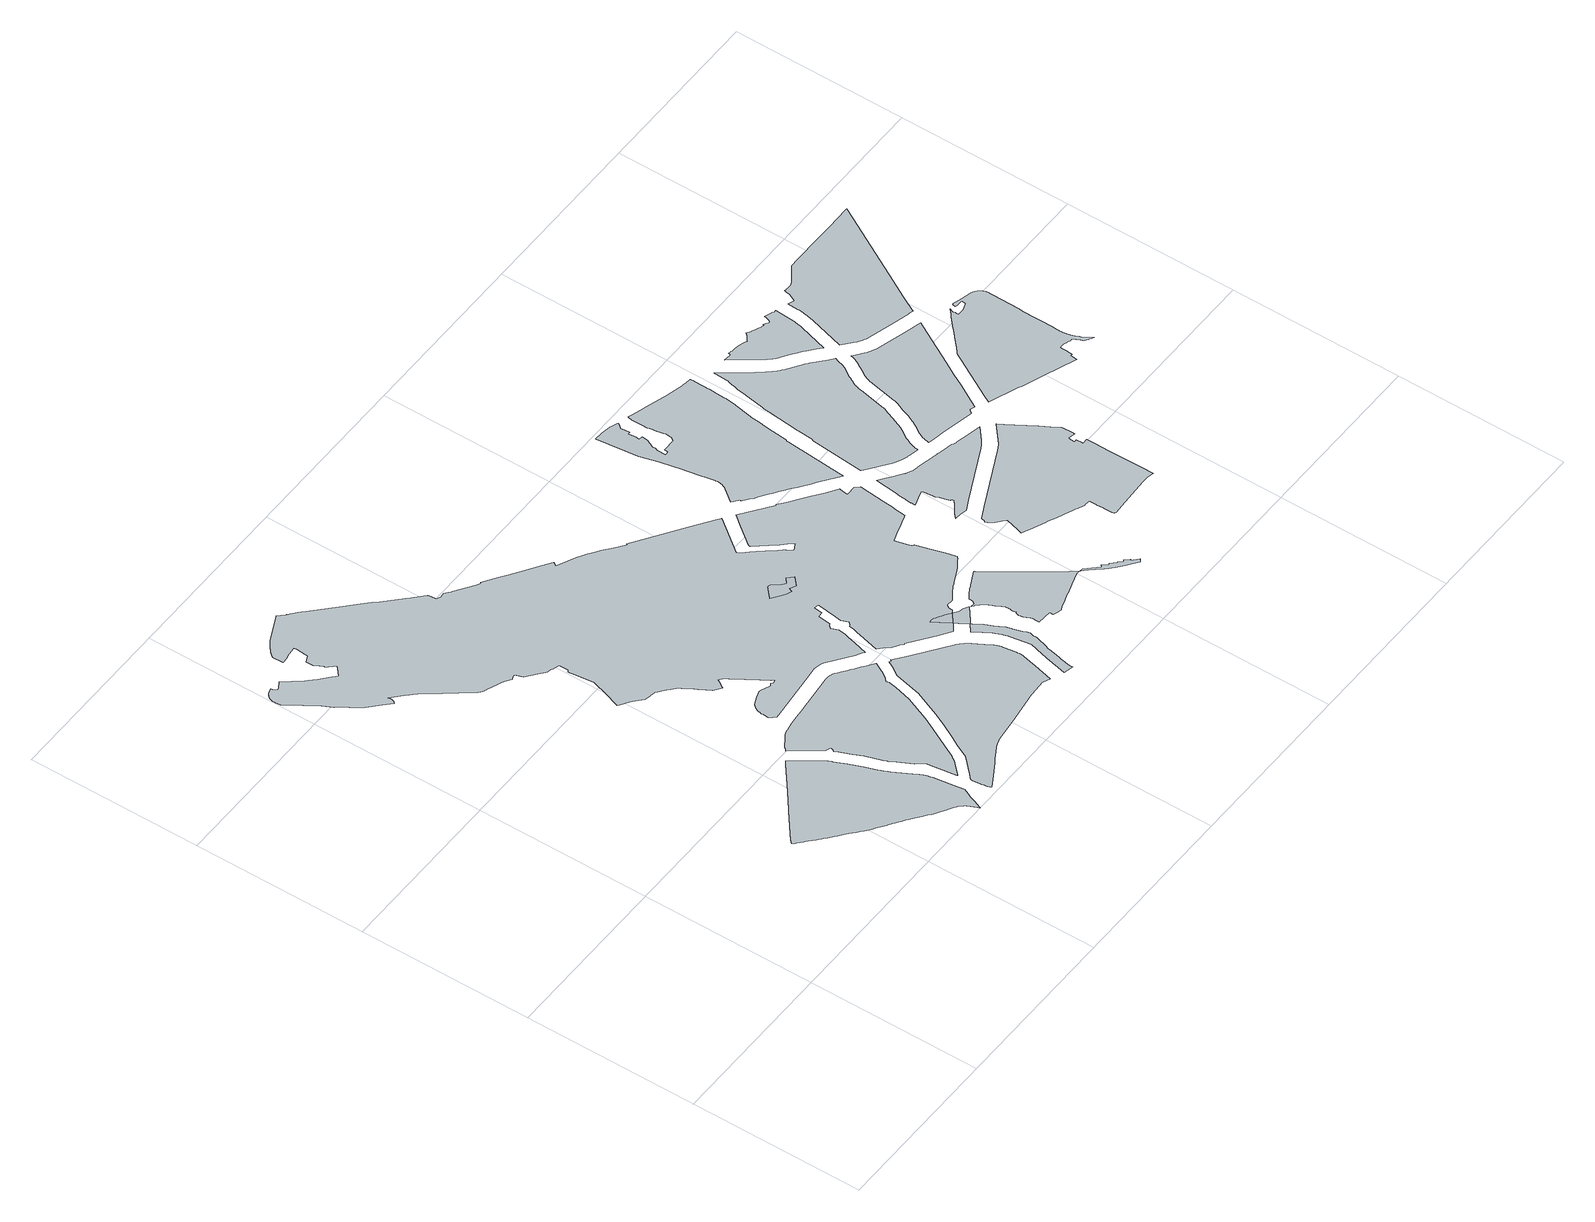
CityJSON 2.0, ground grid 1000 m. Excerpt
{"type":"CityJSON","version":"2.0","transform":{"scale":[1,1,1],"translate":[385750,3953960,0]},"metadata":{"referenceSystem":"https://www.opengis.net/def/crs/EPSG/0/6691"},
"CityObjects":{
"object1":{"type":"GenericCityObject","attributes":{"class":"25","urbanPlanType":"21","prefecture":"13","city":"13100"},"geometry":[{"type":"MultiSurface","lod":"0","boundaries":[[[0,1,2,3,4,5,6,7,8,9,10,11,12,13,14,15,16,17,18,19,20,21,22,23,24,25,26,27,28,29,30,31,32,33,34,35,36,37,38,39,40,41,42,43,44,45,46,47,48,49,50,51,52,53,54,55,56,57,58,59,60,61,62,63,64,65,66,67,68,69,70,71,72,73,74,75,76,77,78,79,80,81,82,83,84,85,86,87,88,89,90,91,92,93,94,95,96,97,98,99,100,101,102,103,104,105,106,107,108,109,110,111,112,113,114,115,116,117,118,119,120,121,122,123,124,125,126,127,128,129,130,131,132,133,134,135,136,137,138,139,140,141,142,143,144,145,146,147]]]}]},
"object2":{"type":"GenericCityObject","attributes":{"class":"25","urbanPlanType":"21","prefecture":"13","city":"13100"},"geometry":[{"type":"MultiSurface","lod":"0","boundaries":[[[148,149,150,151,152,153,154,155,156,157,158,159,160,161,162,163,164,165,166,167,168,169,170,171,172,173,174,175,176,177,178,179,180,181,182,183,184,185,186,187,188,189,190,191,192,193,194,195,196,197,198,199,200,201,202,203,204,205,206,207,208,209,210,211,212,213,214,215,216,217,218,219,220,221,222,223,224,225,226,227,228,229,230,231,232,233,234,235,236,237,238,239,240,241,242,243,244,245,246,247,248,249,250,251]]]}]},
"object3":{"type":"GenericCityObject","attributes":{"class":"25","urbanPlanType":"21","prefecture":"13","city":"13100"},"geometry":[{"type":"MultiSurface","lod":"0","boundaries":[[[252,253,254,255,256,257,258,259,260,261,262,263,264,265,266,267,268,269,270,271,272,273,274,275,276,277,278,279,280,281,282,283,284,285,286,287,288,289,290,291,292,293,294,295,296,297,298,299,300,301,302,303,304,305,306,307,308,309,310,311,312,313,314,315,316,317,318,319,320,321,322,323,324,325,326,327,328,329,330,331,332,333,334,335,336,337,338,339,340,341,342,343,344,345,346,347,348,349,350,351,352,353,354,355,356,357,358,359,360,361,362,363,364,365,366,367,368,369,370,371,372,373,374,375,376,377,378,379,380,381,382,383,384,385,386,387,388,389,390,391,392,393,394,395,396,397,398,399,400,401,402,403,404,405,406,407,408,409,410,411,412,413,414,415,416,417,418,419,420,421,422,423,424,425,426,427,428,429,430,431,432,433,434,435,436,437,438,439,440,441,442,443,444,445,446,447,448,449,450,451,452,453,454,455,456,457,458,459,460,461,462,463,464,465,466,467,468,469,470,471,472,473,474,475,476,477,478,479,480,481,482,483,484,485,486,487,488,489,490,491,492,493,494,495,496,497,498,499,500,501,502,503,504,505,506,507,508,509,510,511,512,513,514,515,516,517,518,519,520,521,522,523,524,525,526,527,528,529,530,531,532,533,534,535,536,537,538,539,540,541,542,543,544,545,546,547,548,549,550,551,552,553,554,555,556,557,558,559,560,561,562,563,564,565,566,567,568,569,570,571,572,573,574,575,576,577,578,579,580,581,582,583,584,585,586,587,588,589,590,591,592,593,594,595,596,597,598,599,600,601,602,603,604,605,606,607,608,609,610,611,612,613,614,615,616,617,618,619,620,621,622,623,624,625,626,627,628,629,630,631,632,633,634,635,636,637,638,639,640,641,642,643,644,645,646,647,648,649,650,651,652,653,654,655,656,657,658,659,660,661,662,663,664,665,666,667,668,669,670,671,672,673,674,675,676,677,678,679,680,681,682,683,684,685,686,687,688,689,690,691,692,693,694,695,696,697,698,699,700,701,702,703,704,705,706,707,708,709,710,711,712,713,714,715,716,717,718,719,720,721,722,723,724,725,726,727,728,729,730,731,732,733,734,735,736,737,738,739,740,741,742,743,744,745,746,747,748,749],[750,751,752,753,754,755,756,757,758,759,760,761,762,763,764,765,766,767,768,769,770,771,772,773,774,775,776,777,778,779,780,781,782,783]]]}]},
"object4":{"type":"GenericCityObject","attributes":{"class":"25","urbanPlanType":"21","prefecture":"13","city":"13100"},"geometry":[{"type":"MultiSurface","lod":"0","boundaries":[[[784,785,786,787,788,789,790,791,792,793,794,795,796,797,798,799,800,801,802,803,804,805,806,807,808,809,810,811,812,813,814,815,816,817,818,819,820,821,822,823,824,825,826,827,828,829,830,831,832,833,834,835,836,837,838,839,840,841,842,843,844,845,846,847,848,849,850,851,852,853,854,855,856,857,858,859,860,861,862,863,864,865,866,867,868,869,870,871,872,873,874,875,876,877,878,879,880,881,882,883,884,885,886,887,888,889,890,891,892,893,894,895,896,897,898,899,900,901,902,903,904,905,906,907,908,909,910,911,912,913,914,915,916,917,918,919,920,921,922,923,924,925,926,927,928,929]]]}]},
"object5":{"type":"GenericCityObject","attributes":{"class":"24","urbanPlanType":"21","prefecture":"13","city":"13100"},"geometry":[{"type":"MultiSurface","lod":"0","boundaries":[[[782,781,780,779,778,777,776,775,774,773,772,771,770,769,768,767,766,765,764,763,762,761,760,759,758,757,756,755,754,753,752,751,750,783]]]}]},
"object6":{"type":"GenericCityObject","attributes":{"class":"25","urbanPlanType":"21","prefecture":"13","city":"13100"},"geometry":[{"type":"MultiSurface","lod":"0","boundaries":[[[930,931,932,933,934,935,936,937,938,939,940,941,942,943,944,945,946,947,948,949,950,951,952,953,954,955,956,957,958,959,960,961,962,963,964,965,966,967,968,969,970,971,972,973,974,975,976,977,978,979,980,981,982,983,984,985,986,987]]]}]},
"object7":{"type":"GenericCityObject","attributes":{"class":"25","urbanPlanType":"21","prefecture":"13","city":"13100"},"geometry":[{"type":"MultiSurface","lod":"0","boundaries":[[[748,747,746,745,744,743,742,741,740,739,738,737,736,735,749]]]}]},
"object8":{"type":"GenericCityObject","attributes":{"class":"24","urbanPlanType":"21","prefecture":"13","city":"13100"},"geometry":[{"type":"MultiSurface","lod":"0","boundaries":[[[988,989,990,991,992,993,749,735,994,995,996,987,997,998]]]}]},
"object9":{"type":"GenericCityObject","attributes":{"class":"25","urbanPlanType":"21","prefecture":"13","city":"13100"},"geometry":[{"type":"MultiSurface","lod":"0","boundaries":[[[999,1000,1001,1002,1003,1004,1005,1006,1007,1008,1009,1010,1011,1012,1013,1014,1015,1016,1017,1018,1019,1020,1021,1022,1023,1024,1025,1026,1027,1028,1029,1030,1031,1032,1033,1034,1035,1036,1037,1038,1039,1040,1041,1042,1043,1044,1045,1046,1047,1048,1049,1050,1051,1052,1053,1054,1055,1056,1057,1058,1059,1060,1061,1062,1063,1064,1065,1066,1067,1068,1069,1070,1071,1072,1073,1074,1075,1076,1077,1078,1079,1080,1081,1082,1083,1084,1085,1086,1087,1088]]]}]},
"object10":{"type":"GenericCityObject","attributes":{"class":"24","urbanPlanType":"21","prefecture":"13","city":"13100"},"geometry":[{"type":"MultiSurface","lod":"0","boundaries":[[[1089,1090,1091,1092,1093,1094,1095,1096,1097,1098,1099,1100,1101,1102,1088,1103,1104,1105,1106,1107,1108,1109,1110,1111,1112,1113,1114]]]}]},
"object11":{"type":"GenericCityObject","attributes":{"class":"25","urbanPlanType":"21","prefecture":"13","city":"13100"},"geometry":[{"type":"MultiSurface","lod":"0","boundaries":[[[1115,1116,1117,1118,1119,1120,1121,1122,1123,1124,1125,1126,1127,1128,1129,1130,1131,1132,1133,1134,1135,1136,1137,1138,1139,1140,1141,1142,1143,1144,1145,1146,1147,1148,1149,1150,1151,1152,1153,1154,1155,1156,1157,1158,1159,1160,1161,1162,1163,1164,1165,1166,1167,1168,1169,1170,1171,1172,1173,1174,1175,1176,1177,1178,1179,1180,1181,1182,1183,1184,1185,1186,1187,1188,1189,1190,1191,1192,1193,1194,1195,1196,1197,1198,1199,1200,1201,1202,1203,1204,1205,1206,1207,1208,1209,1210,1211,1212,1213,1214,1215,1216,1217,1218,1219,1220,1221,1222,1223,1224,1225,1226,1227,1228,1229,1230,1231,1232,1233,1234,1235,1236,1237,1238,1239,1240,1241,1242,1243,1244,1245,1246,1247,1248,1249,1250,1251,1252,1253,1254,1255,1256,1257,1258,1259,1260,1261,1262,1263,1264,1265]]]}]},
"object12":{"type":"GenericCityObject","attributes":{"class":"25","urbanPlanType":"21","prefecture":"13","city":"13100"},"geometry":[{"type":"MultiSurface","lod":"0","boundaries":[[[1266,1267,1268,1269,1270,1271,1272,1273,1274,1275,1276,1277,1278,1279,1280,1281,1282,1283,1284,1285,1286,1287,1288,1289,1290,1291,1292,1293,1294,1295,1296,1297,1298,1299,1300,1301,1302,1303,1304,1305,1306,1307,1308,1309,1310,1311,1312,1313,1314,1315,1316,1317,1318,1319,1320,1321,1322,1323,1324,1325,1326,1327,1328,1329,1330,1331,1332,1333,1334,1335,1336,1337,1338,1339,1340,1341,1342,1343,1344,1345,1346,1347,1348,1349,1350,1351]]]}]},
"object13":{"type":"GenericCityObject","attributes":{"class":"25","urbanPlanType":"21","prefecture":"13","city":"13100"},"geometry":[{"type":"MultiSurface","lod":"0","boundaries":[[[1352,1353,1354,1355,1356,1357,1358,1359,1360,1361,1362,1363,1364,1365,1366,1367,1368,1369,1370,1371,1372,1373,1374,1375,1376,1377,1378,1379,1380,1381,1382,1383,1384,1385,1386,1387,1388,1389,1390,1391,1392,1393,1394,1395,1396,1397,1398,1399,1400,1401,1402,1403,1404,1405,1406,1407,1408,1409,1410,1411,1412,1413,1414,1415,1416,1417,1418,1419,1420,1421,1422,1423,1424,1425,1426,1427,1428,1429,1430,1431,1432,1433,1434,1435,1436,1437,1438,1439]]]}]},
"object14":{"type":"GenericCityObject","attributes":{"class":"25","urbanPlanType":"21","prefecture":"13","city":"13100"},"geometry":[{"type":"MultiSurface","lod":"0","boundaries":[[[1440,1441,1442,1443,1444,1445,1446,1447,1448,1449,1450,1451,1452,1453,1454,1455,1456,1457,1458,1459,1460,1461,1462,1463,1464,1465,1466,1467,1468,1469,1470,1471,1472,1473,1474,1475,1476,1477,1478,1479,1480,1481,1482,1483,1484,1485,1486,1487,1488,1489,1490,1491,1492,1493,1494,1495,1496,1497,1498,1499,1500,1501,1502,1503,1504,1505,1506,1507,1508,1509,1510,1511,1512,1513,1514,1515,1516,1517,1518,1519,1520,1521,1522,1523,1524,1525,1526,1527,1528,1529,1530,1531,1532,1533,1534,1535,1536,1537,1538,1539,1540,1541,1542,1543,1544,1545,1546,1547,1548,1549,1550,1551,1552,1553,1554,1555,1556,1557,1558,1559,1560,1561,1562,1563,1564,1565,1566,1567,1568,1569,1570,1571,1572,1573,1574,1575,1576,1577,1578,1579,1580,1581,1582,1583,1584,1585,1586,1587,1588,1589,1590,1591,1592,1593,1594,1595,1596,1597,1598,1599,1600,1601,1602,1603]]]}]},
"object15":{"type":"GenericCityObject","attributes":{"class":"25","urbanPlanType":"21","prefecture":"13","city":"13100"},"geometry":[{"type":"MultiSurface","lod":"0","boundaries":[[[1604,1605,1606,1607,1608,1609,1610,1611,1612,1613,1614,1615,1616,1617,1618,1619,1620,1621,1622,1623,1624,1625,1626,1627,1628,1629,1630,1631,1632,1633,1634,1635,1636,1637,1638,1639,1640,1641,1642,1643,1644,1645,1646,1647,1648,1649,1650,1651,1652,1653,1654,1655,1656,1657,1658,1659,1660,1661,1662,1663,1664,1665,1666,1667,1668,1669,1670,1671,1672,1673,1674,1675,1676,1677,1678,1679,1680,1681,1682,1683,1684,1685,1686,1687,1688,1689,1690,1691,1692,1693,1694,1695,1696,1697,1698,1699,1700,1701,1702,1703,1704,1705,1706,1707,1708,1709,1710,1711,1712,1713,1714,1715,1716,1717,1718,1719,1720,1721,1722,1723,1724,1725,1726]]]}]},
"object16":{"type":"GenericCityObject","attributes":{"class":"25","urbanPlanType":"21","prefecture":"13","city":"13100"},"geometry":[{"type":"MultiSurface","lod":"0","boundaries":[[[1727,1728,1729,1730,1731,1732,1733,1734,1735,1736,1737,1738,1739,1740,1741,1742,1743,1744,1745,1746,1747,1748,1749,1750,1751,1752,1753,1754,1755,1756,1757,1758,1759,1760,1761,1762,1763,1764,1765,1766,1767,1768,1769,1770,1771,1772,1773,1774,1775,1776,1777,1778,1779,1780,1781,1782,1783,1784,1785,1786,1787,1788,1789,1790,1791,1792,1793,1794,1795,1796,1797,1798,1799,1800,1801,1802,1803,1804,1805,1806,1807,1808,1809,1810,1811,1812,1813,1814,1815,1816,1817,1818,1819,1820,1821,1822,1823,1824,1825,1826,1827,1828,1829,1830,1831,1832,1833,1834,1835,1836,1837,1838]]]}]},
"object17":{"type":"GenericCityObject","attributes":{"class":"25","urbanPlanType":"21","prefecture":"13","city":"13100"},"geometry":[{"type":"MultiSurface","lod":"0","boundaries":[[[1839,1840,1841,1842,1843,1844,1845,1846,1847,1848,1849,1850,1851,1852,1853,1854,1855,1856,1857,1858,1859,1860,1861,1862,1863,1864,1865,1866,1867,1868,1869,1870,1871,1872,1873,1874,1875,1876,1877,1878,1879,1880,1881,1882,1883,1884,1885,1886,1887,1888,1889,1890,1891,1892,1893,1894,1895,1896,1897,1898,1899,1900,1901,1902,1903,1904,1905,1906,1907,1908,1909,1910,1911,1912,1913,1914,1915,1916,1917,1918,1919,1920,1921,1922,1923,1924,1925,1926,1927,1928,1929,1930,1931,1932,1933,1934,1935,1936,1937,1938,1939,1940,1941,1942,1943,1944,1945,1946,1947,1948,1949,1950,1951,1952,1953,1954,1955,1956,1957,1958,1959,1960,1961,1962,1963,1964,1965,1966,1967,1968,1969,1970,1971,1972,1973,1974,1975,1976,1977,1978,1979,1980,1981,1982,1983,1984,1985,1986,1987,1988,1989,1990,1991,1992,1993,1994,1995,1996,1997,1998,1999,2000,2001,2002,2003,2004,2005,2006,2007,2008,2009,2010,2011,2012,2013,2014,2015,2016,2017,2018,2019,2020,2021,2022,2023,2024,2025,2026,2027,2028,2029,2030,2031,2032,2033,2034,2035,2036,2037,2038,2039,2040,2041,2042,2043,2044,2045,2046,2047,2048,2049,2050,2051,2052,2053,2054,2055,2056,2057,2058,2059,2060,2061,2062,2063,2064,2065,2066,2067,2068,2069,2070,2071,2072,2073,2074,2075,2076,2077,2078,2079,2080,2081,2082,2083,2084,2085,2086,2087,2088,2089,2090,2091,2092,2093,2094,2095,2096,2097,2098,2099,2100,2101,2102,2103,2104,2105,2106,2107,2108,2109,2110,2111,2112,2113,2114,2115,2116,2117,2118,2119,2120,2121,2122,2123,2124,2125,2126,2127,2128,2129,2130,2131,2132,2133,2134,2135,2136,2137]]]}]},
"object18":{"type":"GenericCityObject","attributes":{"class":"25","urbanPlanType":"21","prefecture":"13","city":"13100"},"geometry":[{"type":"MultiSurface","lod":"0","boundaries":[[[2138,2139,2140,2141,2142,2143,2144,2145,2146,2147,2148,2149,2150,2151,2152,2153,2154,2155,2156,2157,2158,2159,2160,2161,2162,2163,2164,2165,2166,2167,2168,2169,2170,2171,2172,2173,2174,2175,2176,2177,2178,2179,2180,2181,2182,2183,2184,2185,2186,2187,2188,2189,2190,2191,2192,2193,2194,2195,2196,2197,2198,2199,2200,2201,2202,2203,2204,2205,2206,2207,2208,2209,2210,2211,2212,2213,2214,2215,2216,2217,2218,2219,2220,2221,2222]]]}]}
},
"vertices":[
[1462,48,0],[1476,83,0],[1479,89,0],[1493,120,0],[1499,133,0],[1493,172,0],[1475,296,0],[1475,298,0],[1475,299,0],[1475,301,0],[1475,302,0],[1474,303,0],[1474,305,0],[1474,306,0],[1474,307,0],[1473,309,0],[1473,310,0],[1473,312,0],[1473,313,0],[1472,314,0],[1472,316,0],[1468,334,0],[1467,338,0],[1465,344,0],[1462,351,0],[1460,357,0],[1457,363,0],[1454,370,0],[1451,376,0],[1448,382,0],[1384,502,0],[1381,508,0],[1378,514,0],[1375,520,0],[1372,526,0],[1369,533,0],[1367,539,0],[1364,546,0],[1362,552,0],[1336,629,0],[1331,642,0],[1304,705,0],[1275,772,0],[1273,778,0],[1270,784,0],[1267,789,0],[1264,795,0],[1261,800,0],[1258,806,0],[1254,811,0],[1251,816,0],[1247,822,0],[1224,854,0],[1145,964,0],[1129,952,0],[1127,951,0],[983,838,0],[835,723,0],[804,698,0],[800,696,0],[797,693,0],[761,665,0],[759,664,0],[757,662,0],[727,638,0],[709,619,0],[718,610,0],[721,607,0],[728,601,0],[736,594,0],[738,592,0],[740,590,0],[751,581,0],[754,578,0],[760,573,0],[771,563,0],[785,550,0],[792,543,0],[796,540,0],[796,539,0],[800,536,0],[816,521,0],[820,518,0],[822,517,0],[822,516,0],[826,512,0],[839,501,0],[845,496,0],[850,492,0],[851,491,0],[862,481,0],[869,475,0],[879,467,0],[883,463,0],[908,444,0],[937,420,0],[940,418,0],[940,417,0],[955,404,0],[971,391,0],[983,380,0],[987,377,0],[1007,361,0],[1022,349,0],[1028,345,0],[1034,341,0],[1061,322,0],[1081,308,0],[1085,306,0],[1099,296,0],[1101,295,0],[1106,292,0],[1119,283,0],[1140,268,0],[1144,266,0],[1171,247,0],[1176,243,0],[1193,231,0],[1212,216,0],[1220,209,0],[1231,199,0],[1246,189,0],[1254,182,0],[1269,169,0],[1273,167,0],[1277,164,0],[1278,163,0],[1298,151,0],[1313,143,0],[1337,128,0],[1339,127,0],[1341,125,0],[1369,109,0],[1381,100,0],[1393,92,0],[1394,90,0],[1404,80,0],[1407,76,0],[1408,75,0],[1411,71,0],[1416,63,0],[1420,53,0],[1421,52,0],[1424,43,0],[1431,27,0],[1431,26,0],[1442,0,0],[1445,7,0],
[1615,276,0],[1620,280,0],[1623,285,0],[1627,289,0],[1631,293,0],[1634,298,0],[1637,303,0],[1640,308,0],[1643,312,0],[1646,318,0],[1671,366,0],[1741,500,0],[1777,571,0],[1838,712,0],[1861,809,0],[1868,837,0],[1872,855,0],[1867,863,0],[1864,869,0],[1884,886,0],[1910,926,0],[1913,931,0],[1937,980,0],[1929,986,0],[1912,999,0],[1898,1009,0],[1876,1026,0],[1868,1031,0],[1862,1037,0],[1848,1045,0],[1834,1056,0],[1820,1066,0],[1802,1080,0],[1792,1087,0],[1778,1098,0],[1766,1107,0],[1764,1108,0],[1761,1110,0],[1758,1111,0],[1755,1113,0],[1751,1114,0],[1748,1115,0],[1744,1116,0],[1741,1117,0],[1737,1118,0],[1734,1119,0],[1730,1120,0],[1727,1120,0],[1723,1121,0],[1719,1121,0],[1716,1121,0],[1712,1121,0],[1708,1121,0],[1705,1121,0],[1701,1121,0],[1640,1114,0],[1461,1096,0],[1417,1091,0],[1369,1086,0],[1322,1078,0],[1318,1077,0],[1314,1077,0],[1310,1076,0],[1306,1075,0],[1303,1074,0],[1299,1072,0],[1296,1071,0],[1292,1070,0],[1289,1068,0],[1285,1066,0],[1282,1065,0],[1279,1063,0],[1276,1061,0],[1272,1058,0],[1217,1020,0],[1214,1015,0],[1212,1013,0],[1201,1005,0],[1298,870,0],[1318,844,0],[1345,833,0],[1343,825,0],[1341,820,0],[1336,809,0],[1340,799,0],[1374,721,0],[1397,668,0],[1428,575,0],[1430,569,0],[1433,563,0],[1435,557,0],[1437,551,0],[1440,546,0],[1443,540,0],[1446,534,0],[1498,436,0],[1508,425,0],[1517,413,0],[1527,396,0],[1533,383,0],[1536,365,0],[1557,219,0],[1557,218,0],[1575,236,0],
[2449,883,0],[2450,906,0],[2462,923,0],[2500,920,0],[2549,954,0],[2556,959,0],[2564,963,0],[2571,967,0],[2578,971,0],[2586,975,0],[2593,978,0],[2600,981,0],[2677,1019,0],[2689,1024,0],[2738,1058,0],[2741,1059,0],[2756,1070,0],[2746,1107,0],[2739,1133,0],[2736,1143,0],[2730,1163,0],[2719,1202,0],[2695,1288,0],[2686,1292,0],[2684,1298,0],[2683,1299,0],[2682,1304,0],[2662,1381,0],[2660,1387,0],[2709,1402,0],[2740,1412,0],[2757,1417,0],[2783,1425,0],[2818,1436,0],[2830,1440,0],[2838,1514,0],[2840,1514,0],[2846,1581,0],[2851,1627,0],[2861,1729,0],[2840,1752,0],[2784,1753,0],[2786,1774,0],[2786,1777,0],[2788,1789,0],[2789,1803,0],[2790,1804,0],[2754,1830,0],[2721,1854,0],[2673,1890,0],[2631,1920,0],[2575,1961,0],[2566,1968,0],[2524,1999,0],[2523,2000,0],[2521,1997,0],[2352,2121,0],[2303,2057,0],[2221,1951,0],[2221,1942,0],[2278,1872,0],[2298,1847,0],[2313,1829,0],[2325,1815,0],[2338,1804,0],[2339,1803,0],[2354,1790,0],[2362,1777,0],[2365,1771,0],[2356,1766,0],[2325,1749,0],[2303,1785,0],[2296,1792,0],[2294,1794,0],[2294,1795,0],[2288,1802,0],[2278,1814,0],[2252,1845,0],[2239,1861,0],[2226,1877,0],[2210,1896,0],[2190,1920,0],[2159,1954,0],[2144,1973,0],[2292,2166,0],[2285,2170,0],[2276,2177,0],[2152,2262,0],[1881,2448,0],[1876,2442,0],[1850,2462,0],[1824,2483,0],[1773,2524,0],[1752,2540,0],[1717,2564,0],[1715,2565,0],[1701,2574,0],[1687,2582,0],[1664,2595,0],[1621,2617,0],[1566,2645,0],[1558,2648,0],[1571,2668,0],[1501,2717,0],[1424,2769,0],[1376,2803,0],[1333,2832,0],[1294,2859,0],[1255,2885,0],[1251,2880,0],[1249,2881,0],[1230,2889,0],[1124,2962,0],[1119,2965,0],[1114,2969,0],[1108,2973,0],[1103,2978,0],[1098,2982,0],[1093,2986,0],[1088,2990,0],[1087,2990,0],[1062,2986,0],[1038,2999,0],[1033,3031,0],[1031,3048,0],[958,3117,0],[953,3122,0],[846,3226,0],[835,3243,0],[794,3283,0],[781,3295,0],[744,3331,0],[719,3356,0],[600,3471,0],[581,3488,0],[570,3499,0],[568,3501,0],[548,3518,0],[540,3525,0],[538,3527,0],[533,3531,0],[531,3533,0],[524,3538,0],[524,3539,0],[522,3540,0],[486,3576,0],[485,3576,0],[335,3503,0],[329,3500,0],[318,3493,0],[305,3484,0],[294,3475,0],[282,3464,0],[280,3463,0],[280,3462,0],[279,3462,0],[278,3461,0],[278,3460,0],[277,3460,0],[276,3459,0],[275,3458,0],[275,3457,0],[274,3457,0],[273,3456,0],[272,3455,0],[271,3454,0],[270,3453,0],[269,3452,0],[268,3451,0],[267,3450,0],[267,3449,0],[266,3449,0],[266,3448,0],[265,3447,0],[264,3446,0],[263,3445,0],[262,3444,0],[262,3443,0],[261,3443,0],[261,3442,0],[251,3429,0],[251,3367,0],[283,3369,0],[308,3375,0],[312,3375,0],[339,3378,0],[362,3381,0],[363,3362,0],[362,3350,0],[359,3295,0],[322,3277,0],[321,3236,0],[329,3223,0],[331,3220,0],[338,3208,0],[348,3192,0],[345,3182,0],[356,3170,0],[373,3152,0],[388,3136,0],[385,3134,0],[376,3126,0],[354,3107,0],[337,3091,0],[328,3100,0],[311,3114,0],[301,3124,0],[292,3131,0],[280,3142,0],[269,3152,0],[249,3171,0],[246,3173,0],[241,3178,0],[237,3182,0],[226,3193,0],[215,3207,0],[174,3256,0],[150,3286,0],[133,3307,0],[121,3299,0],[111,3293,0],[97,3284,0],[85,3281,0],[82,3286,0],[79,3292,0],[77,3297,0],[71,3314,0],[70,3313,0],[58,3310,0],[56,3310,0],[51,3309,0],[49,3308,0],[47,3307,0],[44,3305,0],[41,3304,0],[39,3302,0],[36,3301,0],[35,3299,0],[33,3298,0],[30,3295,0],[28,3294,0],[26,3292,0],[24,3290,0],[23,3288,0],[22,3287,0],[21,3285,0],[20,3285,0],[20,3284,0],[19,3283,0],[18,3281,0],[16,3278,0],[15,3276,0],[14,3274,0],[13,3271,0],[12,3269,0],[12,3267,0],[11,3266,0],[11,3263,0],[10,3261,0],[10,3258,0],[9,3250,0],[9,3241,0],[10,3230,0],[13,3212,0],[17,3205,0],[21,3198,0],[22,3196,0],[73,3120,0],[90,3094,0],[98,3083,0],[115,3060,0],[152,2988,0],[157,2982,0],[196,2926,0],[240,2864,0],[300,2804,0],[344,2762,0],[351,2769,0],[353,2772,0],[354,2774,0],[359,2787,0],[358,2798,0],[357,2810,0],[418,2752,0],[435,2735,0],[446,2722,0],[446,2721,0],[462,2704,0],[500,2656,0],[536,2607,0],[637,2478,0],[639,2475,0],[642,2472,0],[644,2469,0],[647,2467,0],[650,2464,0],[652,2462,0],[655,2460,0],[658,2458,0],[661,2455,0],[664,2453,0],[667,2452,0],[670,2450,0],[674,2448,0],[677,2447,0],[680,2445,0],[684,2444,0],[744,2421,0],[749,2419,0],[755,2416,0],[761,2414,0],[767,2411,0],[772,2408,0],[778,2405,0],[783,2402,0],[788,2399,0],[793,2396,0],[797,2393,0],[802,2389,0],[807,2386,0],[811,2382,0],[812,2382,0],[827,2387,0],[835,2388,0],[843,2390,0],[858,2344,0],[916,2299,0],[947,2274,0],[950,2271,0],[956,2268,0],[962,2266,0],[977,2262,0],[987,2258,0],[996,2255,0],[1024,2246,0],[1024,2236,0],[1023,2203,0],[1023,2192,0],[1013,2184,0],[1015,2173,0],[1015,2171,0],[1031,2039,0],[1015,1992,0],[1015,1991,0],[993,1924,0],[992,1923,0],[982,1893,0],[981,1889,0],[970,1859,0],[971,1858,0],[980,1851,0],[1023,1821,0],[1033,1813,0],[1041,1806,0],[1044,1803,0],[1069,1781,0],[1079,1773,0],[1083,1769,0],[1116,1763,0],[1120,1762,0],[1143,1758,0],[1147,1757,0],[1160,1748,0],[1183,1729,0],[1186,1726,0],[1195,1718,0],[1210,1705,0],[1229,1689,0],[1231,1688,0],[1237,1681,0],[1240,1677,0],[1247,1665,0],[1269,1630,0],[1289,1595,0],[1292,1590,0],[1309,1561,0],[1311,1557,0],[1325,1533,0],[1367,1503,0],[1369,1506,0],[1380,1525,0],[1387,1536,0],[1397,1553,0],[1421,1533,0],[1434,1512,0],[1438,1505,0],[1454,1481,0],[1458,1474,0],[1477,1444,0],[1488,1430,0],[1517,1383,0],[1521,1377,0],[1546,1337,0],[1562,1320,0],[1558,1320,0],[1552,1319,0],[1540,1317,0],[1535,1316,0],[1526,1326,0],[1514,1316,0],[1492,1327,0],[1484,1328,0],[1468,1337,0],[1452,1341,0],[1410,1328,0],[1367,1309,0],[1354,1293,0],[1352,1291,0],[1349,1286,0],[1346,1283,0],[1343,1278,0],[1339,1270,0],[1337,1256,0],[1336,1251,0],[1336,1250,0],[1336,1248,0],[1336,1245,0],[1336,1244,0],[1336,1243,0],[1336,1241,0],[1336,1240,0],[1335,1230,0],[1336,1230,0],[1336,1204,0],[1348,1187,0],[1355,1178,0],[1357,1175,0],[1362,1170,0],[1376,1172,0],[1379,1172,0],[1408,1175,0],[1694,1205,0],[1734,1210,0],[1778,1198,0],[1793,1193,0],[1924,1096,0],[1942,1086,0],[1955,1076,0],[1968,1067,0],[1990,1150,0],[1996,1171,0],[2003,1199,0],[2008,1216,0],[2014,1262,0],[2000,1301,0],[2012,1317,0],[2021,1320,0],[2023,1335,0],[2032,1395,0],[2060,1397,0],[2065,1438,0],[2066,1446,0],[2094,1442,0],[2093,1434,0],[2078,1328,0],[2073,1290,0],[2089,1249,0],[2075,1234,0],[2065,1231,0],[2062,1205,0],[2053,1174,0],[2049,1157,0],[2040,1126,0],[2016,1037,0],[2017,1035,0],[2029,1024,0],[2042,1012,0],[2059,997,0],[2061,995,0],[2065,987,0],[2070,980,0],[2076,975,0],[2085,969,0],[2101,961,0],[2111,955,0],[2117,949,0],[2123,941,0],[2129,943,0],[2270,838,0],[2284,827,0],[2301,818,0],[2333,794,0],[2376,827,0],[2378,829,0],[2359,859,0],[2342,885,0],[2333,900,0],[2315,927,0],[2319,928,0],[2334,929,0],[2347,925,0],[2358,920,0],[2364,917,0],[2392,898,0],[2398,895,0],[2422,877,0],[2427,873,0],[2432,870,0],[2121,1650,0],[2151,1674,0],[2179,1645,0],[2134,1603,0],[2102,1622,0],[2097,1612,0],[2095,1608,0],[2093,1604,0],[2091,1599,0],[2063,1611,0],[2043,1625,0],[2026,1637,0],[1992,1661,0],[2012,1680,0],[2017,1685,0],[2044,1709,0],[2046,1711,0],[2047,1711,0],[2050,1712,0],[2051,1713,0],[2052,1713,0],[2054,1713,0],[2055,1713,0],[2057,1713,0],[2059,1712,0],[2061,1712,0],[2064,1711,0],[2066,1709,0],[2069,1707,0],[2072,1703,0],[2077,1696,0],[2087,1682,0],[2092,1676,0],[2103,1664,0],
[1995,931,0],[1990,927,0],[1982,934,0],[1965,901,0],[1933,851,0],[1931,844,0],[1895,693,0],[1832,545,0],[1795,472,0],[1746,379,0],[1724,338,0],[1683,259,0],[1600,176,0],[1572,148,0],[1569,139,0],[1576,92,0],[1576,86,0],[1577,81,0],[1579,74,0],[1580,68,0],[1582,62,0],[1583,55,0],[1585,49,0],[1587,43,0],[1589,37,0],[1590,35,0],[1607,45,0],[1681,89,0],[1726,115,0],[1754,132,0],[1773,144,0],[1818,170,0],[1819,170,0],[1820,171,0],[1821,172,0],[1822,172,0],[1823,173,0],[1824,173,0],[1825,174,0],[1827,175,0],[1828,175,0],[1829,176,0],[1830,176,0],[1831,177,0],[1832,177,0],[1833,178,0],[1835,178,0],[1836,179,0],[1837,179,0],[1838,180,0],[1839,180,0],[1840,181,0],[1842,181,0],[1843,182,0],[1844,182,0],[1845,183,0],[1846,183,0],[1848,183,0],[1849,184,0],[1850,184,0],[1851,185,0],[1852,185,0],[1854,185,0],[1855,186,0],[1856,186,0],[1857,186,0],[1858,187,0],[1860,187,0],[1861,188,0],[1862,188,0],[1863,188,0],[1864,188,0],[1866,189,0],[1867,189,0],[1868,189,0],[1869,190,0],[1871,190,0],[1872,190,0],[1873,190,0],[1874,191,0],[1876,191,0],[1877,191,0],[1878,191,0],[1879,191,0],[1881,192,0],[1882,192,0],[1883,192,0],[1924,197,0],[1944,200,0],[2006,208,0],[2208,236,0],[2212,236,0],[2217,236,0],[2312,239,0],[2314,238,0],[2349,219,0],[2378,336,0],[2387,368,0],[2395,401,0],[2396,407,0],[2397,412,0],[2398,417,0],[2399,422,0],[2399,427,0],[2400,433,0],[2400,438,0],[2400,443,0],[2400,448,0],[2399,454,0],[2399,459,0],[2398,464,0],[2388,532,0],[2387,538,0],[2386,544,0],[2385,549,0],[2383,554,0],[2381,560,0],[2380,565,0],[2377,570,0],[2375,575,0],[2373,580,0],[2370,585,0],[2367,590,0],[2332,650,0],[2320,671,0],[2318,675,0],[2315,680,0],[2312,684,0],[2309,689,0],[2306,693,0],[2303,697,0],[2300,701,0],[2296,705,0],[2293,709,0],[2289,713,0],[2286,717,0],[2282,720,0],[2278,724,0],[2274,727,0],[2274,728,0],[2270,731,0],[2266,734,0],[2262,737,0],[2219,770,0],[2075,877,0],[1998,934,0],
[2381,725,0],[2386,716,0],[2437,630,0],[2440,625,0],[2442,620,0],[2445,614,0],[2448,609,0],[2450,603,0],[2453,598,0],[2455,592,0],[2457,586,0],[2459,580,0],[2461,574,0],[2462,568,0],[2464,562,0],[2465,556,0],[2466,550,0],[2467,544,0],[2484,429,0],[2464,349,0],[2456,316,0],[2424,190,0],[2480,176,0],[2478,184,0],[2477,190,0],[2479,207,0],[2483,228,0],[2488,255,0],[2494,273,0],[2507,340,0],[2508,344,0],[2511,353,0],[2516,359,0],[2522,378,0],[2527,396,0],[2529,405,0],[2538,432,0],[2539,437,0],[2538,448,0],[2538,456,0],[2540,467,0],[2543,480,0],[2542,490,0],[2540,498,0],[2530,518,0],[2526,528,0],[2517,568,0],[2515,574,0],[2513,585,0],[2507,602,0],[2491,633,0],[2478,656,0],[2467,684,0],[2459,699,0],[2456,705,0],[2450,714,0],[2427,751,0],[2423,757,0],
[2513,827,0],[2513,829,0],[2482,845,0],[2480,845,0],[2462,849,0],[2452,856,0],[2394,804,0],[2403,791,0],[2408,783,0],[2443,771,0],[2514,826,0],
[3008,544,0],[2998,555,0],[2994,559,0],[2974,582,0],[2947,621,0],[2896,694,0],[2875,724,0],[2839,776,0],[2816,808,0],[2800,829,0],[2786,848,0],[2769,870,0],[2749,900,0],[2745,906,0],[2735,922,0],[2724,942,0],[2722,946,0],[2635,904,0],[2629,901,0],[2623,899,0],[2617,896,0],[2612,893,0],[2607,890,0],[2601,887,0],[2596,884,0],[2558,857,0],[2556,835,0],[2544,819,0],[2521,820,0],[2532,810,0],[2539,810,0],[2571,773,0],[2579,754,0],[2588,736,0],[2593,727,0],[2595,723,0],[2597,719,0],[2602,711,0],[2610,698,0],[2612,693,0],[2614,689,0],[2615,686,0],[2617,674,0],[2618,666,0],[2619,662,0],[2619,658,0],[2618,651,0],[2617,646,0],[2616,642,0],[2616,637,0],[2618,629,0],[2620,616,0],[2619,616,0],[2617,615,0],[2615,614,0],[2614,612,0],[2612,609,0],[2611,604,0],[2609,597,0],[2609,594,0],[2610,589,0],[2611,580,0],[2612,575,0],[2613,571,0],[2617,562,0],[2620,556,0],[2623,550,0],[2626,544,0],[2629,540,0],[2629,537,0],[2630,534,0],[2630,520,0],[2630,511,0],[2630,486,0],[2670,485,0],[2712,482,0],[2712,461,0],[2740,451,0],[2759,444,0],[2779,455,0],[2783,456,0],[2784,456,0],[2822,469,0],[2856,480,0],[2872,484,0],[2927,502,0],[2965,513,0],[3007,525,0],[3011,524,0],[3028,521,0],
[3259,323,0],[3262,326,0],[3228,357,0],[3235,363,0],[3210,388,0],[3204,382,0],[3184,405,0],[3180,402,0],[3152,433,0],[3147,429,0],[3121,459,0],[3120,460,0],[3109,449,0],[3046,518,0],[3030,519,0],[3039,509,0],[3071,473,0],[3077,465,0],[3107,433,0],[3119,419,0],[3123,416,0],[3146,393,0],[3186,360,0],[3210,343,0],[3237,323,0],[3247,314,0],
[2499,2896,0],[2499,2901,0],[2496,2922,0],[2507,2935,0],[2517,2951,0],[2517,2954,0],[2477,2967,0],[2476,2967,0],[2475,2968,0],[2474,2968,0],[2472,2968,0],[2471,2969,0],[2469,2969,0],[2462,2971,0],[2454,2972,0],[2447,2974,0],[2439,2975,0],[2432,2976,0],[2424,2977,0],[2416,2978,0],[2367,2981,0],[2397,2740,0],[2406,2702,0],[2423,2636,0],[2442,2555,0],[2448,2529,0],[2467,2421,0],[2476,2372,0],[2482,2340,0],[2482,2335,0],[2483,2330,0],[2483,2325,0],[2483,2320,0],[2483,2315,0],[2482,2310,0],[2481,2305,0],[2480,2301,0],[2480,2300,0],[2479,2296,0],[2477,2291,0],[2475,2286,0],[2473,2281,0],[2471,2277,0],[2468,2273,0],[2466,2268,0],[2463,2265,0],[2409,2194,0],[2421,2184,0],[2446,2161,0],[2444,2155,0],[2458,2146,0],[2461,2144,0],[2478,2131,0],[2495,2113,0],[2514,2104,0],[2563,2069,0],[2575,2060,0],[2588,2050,0],[2602,2040,0],[2623,2025,0],[2654,2002,0],[2679,1983,0],[2695,1972,0],[2739,1939,0],[2758,1925,0],[2811,1886,0],[2837,1867,0],[2856,1853,0],[2871,1842,0],[2878,1917,0],[2896,2113,0],[2894,2117,0],[2901,2196,0],[2902,2207,0],[2905,2211,0],[2919,2336,0],[2927,2402,0],[2929,2423,0],[2930,2429,0],[2933,2447,0],[2951,2549,0],[2952,2553,0],[2961,2617,0],[2961,2624,0],[2964,2690,0],[2964,2693,0],[2964,2721,0],[2964,2724,0],[2964,2752,0],[2965,2758,0],[2965,2809,0],[2965,2812,0],[2965,2832,0],[2963,2832,0],[2939,2835,0],[2916,2839,0],[2893,2843,0],[2889,2844,0],[2816,2862,0],[2794,2869,0],[2687,2902,0],[2659,2911,0],[2625,2921,0],[2603,2928,0],[2581,2935,0],[2579,2924,0],[2577,2918,0],[2577,2910,0],[2576,2899,0],[2577,2874,0],[2576,2868,0],[2577,2850,0],[2576,2843,0],[2577,2817,0],[2578,2811,0],[2583,2788,0],[2583,2782,0],[2587,2763,0],[2588,2759,0],[2589,2754,0],[2590,2746,0],[2593,2730,0],[2594,2725,0],[2596,2716,0],[2596,2714,0],[2596,2712,0],[2595,2693,0],[2594,2689,0],[2594,2681,0],[2579,2662,0],[2505,2662,0],[2506,2639,0],[2481,2637,0],[2482,2689,0],[2482,2693,0],[2485,2701,0],[2486,2703,0],[2487,2724,0],[2487,2727,0],[2489,2729,0],[2507,2764,0],[2507,2766,0],[2511,2801,0],[2491,2804,0],[2493,2828,0],[2490,2871,0],[2493,2870,0],[2496,2869,0],[2498,2870,0],[2500,2870,0],[2501,2882,0],
[3459,1500,0],[3386,1516,0],[3375,1518,0],[3369,1521,0],[3365,1522,0],[3354,1529,0],[3308,1538,0],[3273,1546,0],[3261,1549,0],[3259,1549,0],[3237,1554,0],[3229,1555,0],[3167,1569,0],[3164,1569,0],[3139,1575,0],[3133,1576,0],[3108,1581,0],[3104,1582,0],[3096,1585,0],[3090,1588,0],[3083,1590,0],[3079,1592,0],[3075,1594,0],[3071,1596,0],[3068,1597,0],[3064,1599,0],[3061,1601,0],[3059,1602,0],[3060,1602,0],[3061,1603,0],[3062,1603,0],[3045,1616,0],[3006,1644,0],[2986,1659,0],[2942,1691,0],[2928,1549,0],[2925,1548,0],[2922,1514,0],[2921,1504,0],[2920,1495,0],[2917,1467,0],[2920,1468,0],[2918,1440,0],[2943,1448,0],[2955,1452,0],[2965,1455,0],[3010,1469,0],[3011,1470,0],[3012,1467,0],[3014,1451,0],[3015,1437,0],[3016,1432,0],[3018,1408,0],[3020,1391,0],[3026,1380,0],[3029,1372,0],[3036,1345,0],[3039,1335,0],[3044,1315,0],[3052,1317,0],[3056,1301,0],[3031,1282,0],[3015,1270,0],[2994,1256,0],[2989,1251,0],[2983,1247,0],[2972,1237,0],[2961,1226,0],[2964,1226,0],[2994,1221,0],[3033,1214,0],[3095,1246,0],[3415,1397,0],[3419,1400,0],[3424,1402,0],[3428,1404,0],[3432,1407,0],[3436,1409,0],[3440,1412,0],[3445,1415,0],[3449,1418,0],[3453,1421,0],[3456,1424,0],[3458,1425,0],[3460,1427,0],[3529,1485,0],
[3761,1146,0],[3760,1148,0],[3759,1152,0],[3759,1154,0],[3755,1162,0],[3753,1167,0],[3732,1202,0],[3701,1253,0],[3639,1355,0],[3632,1365,0],[3594,1429,0],[3515,1362,0],[3510,1358,0],[3504,1353,0],[3499,1349,0],[3493,1345,0],[3488,1341,0],[3482,1337,0],[3476,1334,0],[3470,1330,0],[3464,1327,0],[3457,1324,0],[3457,1323,0],[3451,1321,0],[3180,1192,0],[3133,1169,0],[3035,1120,0],[3028,1098,0],[3023,1095,0],[3031,1081,0],[3049,1054,0],[3070,1033,0],[3088,1019,0],[3091,1016,0],[3095,1014,0],[3098,1012,0],[3099,1012,0],[3085,966,0],[3076,937,0],[3066,904,0],[3102,889,0],[3110,885,0],[3152,867,0],[3166,861,0],[3200,846,0],[3209,842,0],[3250,824,0],[3249,822,0],[3289,805,0],[3313,795,0],[3342,783,0],[3359,776,0],[3363,774,0],[3387,763,0],[3399,758,0],[3401,758,0],[3431,756,0],[3436,755,0],[3437,720,0],[3437,712,0],[3438,684,0],[3438,677,0],[3438,662,0],[3439,632,0],[3440,619,0],[3442,609,0],[3443,607,0],[3447,607,0],[3449,607,0],[3450,602,0],[3529,607,0],[3693,615,0],[3734,614,0],[3771,607,0],[3770,683,0],[3767,866,0],[3766,964,0],[3765,1005,0],[3734,1005,0],[3734,1020,0],[3733,1045,0],[3719,1045,0],[3719,1066,0],[3719,1068,0],[3722,1084,0],[3761,1076,0],[3763,1076,0],[3762,1091,0],
[3230,1658,0],[3231,1664,0],[3232,1670,0],[3234,1675,0],[3235,1681,0],[3237,1687,0],[3239,1692,0],[3241,1698,0],[3243,1703,0],[3245,1709,0],[3247,1714,0],[3250,1719,0],[3253,1724,0],[3255,1729,0],[3258,1735,0],[3261,1740,0],[3283,1774,0],[3288,1782,0],[3293,1790,0],[3297,1798,0],[3302,1807,0],[3306,1815,0],[3310,1824,0],[3314,1832,0],[3318,1841,0],[3355,1930,0],[3355,1931,0],[3356,1932,0],[3356,1933,0],[3357,1935,0],[3357,1937,0],[3358,1942,0],[3359,1944,0],[3359,1946,0],[3360,1947,0],[3391,2103,0],[3392,2110,0],[3394,2116,0],[3395,2122,0],[3397,2128,0],[3399,2133,0],[3401,2139,0],[3403,2145,0],[3405,2150,0],[3408,2156,0],[3410,2161,0],[3416,2171,0],[3419,2179,0],[3424,2187,0],[3428,2195,0],[3432,2203,0],[3437,2210,0],[3447,2225,0],[3463,2251,0],[3464,2252,0],[3465,2253,0],[3466,2255,0],[3466,2256,0],[3467,2257,0],[3468,2259,0],[3469,2260,0],[3469,2261,0],[3470,2263,0],[3471,2264,0],[3471,2265,0],[3471,2266,0],[3472,2267,0],[3473,2269,0],[3473,2270,0],[3474,2271,0],[3475,2273,0],[3475,2274,0],[3476,2276,0],[3476,2277,0],[3477,2279,0],[3477,2280,0],[3478,2282,0],[3479,2283,0],[3479,2285,0],[3479,2286,0],[3480,2288,0],[3480,2289,0],[3481,2291,0],[3481,2292,0],[3481,2293,0],[3486,2309,0],[3493,2330,0],[3469,2351,0],[3396,2414,0],[3389,2419,0],[3383,2425,0],[3377,2430,0],[3370,2435,0],[3364,2440,0],[3357,2445,0],[3285,2494,0],[3278,2499,0],[3272,2504,0],[3266,2509,0],[3260,2514,0],[3254,2520,0],[3249,2526,0],[3243,2531,0],[3238,2537,0],[3233,2543,0],[3231,2546,0],[3228,2550,0],[3223,2556,0],[3189,2600,0],[3069,2763,0],[3068,2758,0],[3068,2756,0],[3068,2753,0],[3067,2751,0],[3065,2680,0],[3065,2677,0],[3065,2675,0],[3064,2672,0],[3063,2670,0],[3062,2668,0],[3061,2665,0],[3060,2663,0],[3058,2661,0],[3057,2659,0],[3056,2650,0],[3055,2646,0],[3054,2632,0],[3052,2623,0],[3047,2606,0],[3046,2603,0],[3040,2568,0],[3038,2558,0],[3037,2548,0],[3036,2544,0],[3017,2432,0],[3015,2420,0],[3011,2387,0],[2990,2202,0],[2992,2198,0],[2984,2107,0],[2980,2103,0],[2952,1794,0],[2953,1790,0],[2981,1770,0],[3070,1704,0],[3074,1701,0],[3079,1697,0],[3080,1696,0],[3100,1684,0],[3101,1684,0],[3106,1681,0],[3112,1678,0],[3118,1675,0],[3124,1672,0],[3130,1670,0],[3136,1667,0],[3142,1665,0],[3148,1663,0],[3154,1661,0],[3160,1659,0],[3167,1658,0],[3173,1656,0],[3228,1645,0],[3229,1653,0],
[3444,2755,0],[3438,2757,0],[3427,2761,0],[3421,2763,0],[3419,2764,0],[3416,2766,0],[3413,2767,0],[3407,2771,0],[3402,2773,0],[3398,2775,0],[3397,2776,0],[3395,2777,0],[3392,2779,0],[3390,2781,0],[3388,2782,0],[3381,2788,0],[3379,2789,0],[3377,2787,0],[3371,2780,0],[3365,2773,0],[3359,2769,0],[3352,2764,0],[3350,2762,0],[3345,2758,0],[3339,2753,0],[3338,2752,0],[3337,2751,0],[3328,2756,0],[3324,2758,0],[3317,2761,0],[3312,2762,0],[3289,2768,0],[3280,2770,0],[3276,2770,0],[3266,2771,0],[3247,2774,0],[3236,2775,0],[3234,2776,0],[3230,2776,0],[3217,2778,0],[3215,2773,0],[3212,2767,0],[3211,2766,0],[3191,2768,0],[3170,2770,0],[3257,2651,0],[3290,2607,0],[3294,2603,0],[3298,2598,0],[3301,2594,0],[3305,2589,0],[3309,2585,0],[3313,2581,0],[3318,2577,0],[3322,2573,0],[3326,2569,0],[3331,2566,0],[3335,2563,0],[3362,2544,0],[3395,2522,0],[3406,2514,0],[3407,2514,0],[3409,2512,0],[3416,2507,0],[3423,2501,0],[3431,2496,0],[3438,2490,0],[3445,2484,0],[3451,2478,0],[3471,2462,0],[3490,2445,0],[3519,2420,0],[3566,2583,0],[3568,2591,0],[3570,2599,0],[3572,2607,0],[3574,2615,0],[3575,2623,0],[3576,2631,0],[3578,2639,0],[3579,2647,0],[3580,2655,0],[3580,2663,0],[3581,2672,0],[3581,2677,0],[3586,2757,0],[3577,2756,0],[3574,2756,0],[3567,2761,0],[3565,2762,0],[3564,2763,0],[3562,2764,0],[3556,2766,0],[3551,2768,0],[3544,2771,0],[3535,2774,0],[3528,2776,0],[3523,2778,0],[3522,2778,0],[3522,2776,0],[3522,2775,0],[3521,2769,0],[3520,2765,0],[3518,2759,0],[3517,2756,0],[3515,2749,0],[3513,2744,0],[3508,2737,0],[3507,2734,0],[3506,2733,0],[3504,2734,0],[3499,2737,0],[3492,2741,0],[3491,2742,0],[3487,2744,0],[3478,2749,0],[3476,2751,0],[3474,2752,0],[3473,2745,0],[3472,2744,0],[3465,2747,0],[3459,2749,0],[3453,2751,0],
[3710,1731,0],[3746,1797,0],[3783,1863,0],[3922,2110,0],[3930,2126,0],[3831,2154,0],[3685,2196,0],[3678,2198,0],[3671,2200,0],[3664,2203,0],[3658,2206,0],[3651,2208,0],[3645,2212,0],[3638,2215,0],[3632,2218,0],[3626,2222,0],[3619,2225,0],[3613,2229,0],[3607,2233,0],[3601,2237,0],[3596,2242,0],[3590,2246,0],[3589,2247,0],[3554,2277,0],[3554,2276,0],[3553,2273,0],[3552,2271,0],[3552,2269,0],[3551,2266,0],[3551,2264,0],[3550,2262,0],[3549,2259,0],[3548,2257,0],[3548,2255,0],[3547,2253,0],[3546,2251,0],[3545,2248,0],[3544,2246,0],[3543,2244,0],[3542,2242,0],[3541,2240,0],[3540,2237,0],[3539,2235,0],[3539,2234,0],[3538,2233,0],[3537,2231,0],[3536,2229,0],[3535,2227,0],[3534,2225,0],[3533,2223,0],[3532,2221,0],[3531,2219,0],[3529,2217,0],[3527,2213,0],[3525,2211,0],[3514,2193,0],[3491,2156,0],[3491,2155,0],[3486,2147,0],[3482,2138,0],[3477,2129,0],[3475,2124,0],[3473,2119,0],[3471,2114,0],[3469,2109,0],[3467,2104,0],[3466,2101,0],[3466,2100,0],[3432,1932,0],[3432,1931,0],[3432,1930,0],[3431,1929,0],[3431,1926,0],[3429,1920,0],[3428,1915,0],[3427,1912,0],[3426,1909,0],[3425,1905,0],[3404,1856,0],[3386,1812,0],[3382,1804,0],[3379,1796,0],[3375,1788,0],[3371,1780,0],[3367,1772,0],[3363,1765,0],[3359,1757,0],[3355,1749,0],[3350,1742,0],[3345,1735,0],[3324,1701,0],[3321,1696,0],[3319,1691,0],[3316,1687,0],[3314,1682,0],[3312,1677,0],[3310,1672,0],[3308,1667,0],[3307,1662,0],[3305,1657,0],[3304,1651,0],[3303,1646,0],[3302,1641,0],[3300,1629,0],[3325,1624,0],[3375,1613,0],[3391,1612,0],[3460,1597,0],[3581,1571,0],[3596,1593,0],[3625,1581,0],[3646,1617,0],
[4280,2004,0],[4280,2005,0],[4280,2006,0],[4279,2006,0],[4279,2007,0],[4278,2008,0],[4278,2009,0],[4277,2010,0],[4277,2011,0],[4276,2011,0],[4276,2012,0],[4275,2012,0],[4275,2013,0],[4274,2013,0],[4274,2014,0],[4273,2015,0],[4273,2016,0],[4272,2016,0],[4272,2017,0],[4271,2017,0],[4271,2018,0],[4270,2018,0],[4270,2019,0],[4269,2019,0],[4269,2020,0],[4268,2021,0],[4267,2021,0],[4267,2022,0],[4266,2023,0],[4265,2023,0],[4265,2024,0],[4264,2024,0],[4264,2025,0],[4263,2025,0],[4263,2026,0],[4262,2026,0],[4262,2027,0],[4261,2027,0],[4260,2028,0],[4259,2029,0],[4258,2029,0],[4258,2030,0],[4257,2030,0],[4256,2031,0],[4255,2031,0],[4255,2032,0],[4254,2032,0],[4253,2033,0],[4252,2033,0],[4251,2034,0],[4250,2034,0],[4250,2035,0],[4249,2035,0],[4248,2035,0],[4248,2036,0],[4247,2036,0],[4246,2036,0],[4246,2037,0],[4245,2037,0],[4244,2037,0],[4244,2038,0],[4243,2038,0],[4242,2038,0],[4241,2039,0],[4240,2039,0],[4239,2039,0],[4239,2040,0],[4238,2040,0],[4237,2040,0],[4236,2040,0],[4235,2041,0],[4234,2041,0],[4184,2055,0],[4126,2071,0],[4122,2063,0],[4120,2051,0],[4131,2048,0],[4168,2047,0],[4167,2021,0],[4140,2011,0],[4125,2006,0],[4115,2005,0],[4086,2007,0],[4086,2013,0],[4086,2016,0],[4086,2021,0],[4086,2028,0],[4085,2030,0],[4084,2033,0],[4082,2037,0],[4087,2048,0],[4092,2062,0],[4068,2040,0],[4065,2037,0],[4056,2029,0],[3993,1972,0],[3988,1968,0],[3954,1937,0],[3953,1936,0],[3951,1934,0],[3913,1899,0],[3911,1897,0],[3896,1884,0],[3895,1883,0],[3893,1881,0],[3884,1873,0],[3881,1870,0],[3873,1863,0],[3865,1856,0],[3849,1827,0],[3711,1580,0],[3691,1545,0],[3856,1482,0],[3873,1474,0],[3989,1429,0],[4178,1357,0],[4182,1396,0],[4191,1395,0],[4194,1435,0],[4195,1456,0],[4195,1471,0],[4215,1469,0],[4219,1469,0],[4229,1467,0],[4238,1465,0],[4242,1464,0],[4256,1458,0],[4260,1456,0],[4264,1455,0],[4268,1456,0],[4274,1460,0],[4286,1438,0],[4291,1426,0],[4295,1416,0],[4296,1413,0],[4297,1408,0],[4300,1402,0],[4302,1399,0],[4309,1395,0],[4318,1390,0],[4320,1388,0],[4323,1387,0],[4335,1379,0],[4346,1373,0],[4312,1429,0],[4312,1430,0],[4311,1431,0],[4310,1432,0],[4310,1433,0],[4309,1434,0],[4309,1435,0],[4308,1436,0],[4308,1437,0],[4307,1438,0],[4306,1439,0],[4306,1440,0],[4306,1441,0],[4305,1442,0],[4305,1443,0],[4304,1444,0],[4304,1445,0],[4303,1446,0],[4302,1447,0],[4302,1448,0],[4302,1449,0],[4301,1450,0],[4301,1451,0],[4300,1452,0],[4300,1453,0],[4299,1454,0],[4299,1455,0],[4299,1456,0],[4298,1457,0],[4298,1458,0],[4297,1459,0],[4297,1460,0],[4296,1461,0],[4296,1462,0],[4296,1463,0],[4295,1464,0],[4295,1465,0],[4295,1466,0],[4294,1467,0],[4294,1468,0],[4294,1469,0],[4293,1470,0],[4293,1471,0],[4293,1472,0],[4293,1473,0],[4292,1474,0],[4292,1475,0],[4292,1476,0],[4291,1477,0],[4291,1478,0],[4291,1479,0],[4291,1480,0],[4290,1481,0],[4290,1482,0],[4290,1483,0],[4289,1484,0],[4289,1485,0],[4289,1486,0],[4289,1487,0],[4288,1488,0],[4288,1489,0],[4288,1490,0],[4288,1491,0],[4288,1492,0],[4287,1493,0],[4287,1494,0],[4287,1495,0],[4287,1496,0],[4287,1497,0],[4287,1498,0],[4286,1499,0],[4286,1500,0],[4286,1501,0],[4286,1502,0],[4286,1503,0],[4286,1504,0],[4286,1505,0],[4285,1506,0],[4285,1507,0],[4285,1508,0],[4285,1509,0],[4285,1510,0],[4285,1511,0],[4285,1512,0],[4285,1513,0],[4285,1514,0],[4285,1515,0],[4284,1516,0],[4284,1517,0],[4284,1518,0],[4284,1519,0],[4284,1520,0],[4284,1521,0],[4284,1522,0],[4284,1523,0],[4284,1524,0],[4284,1525,0],[4284,1526,0],[4284,1527,0],[4284,1528,0],[4284,1529,0],[4284,1530,0],[4284,1531,0],[4284,1532,0],[4285,1585,0],[4286,1644,0],[4286,1657,0],[4287,1692,0],[4287,1755,0],[4288,1790,0],[4290,1945,0],[4290,1953,0],[4290,1965,0],[4290,1966,0],[4290,1967,0],[4290,1968,0],[4290,1969,0],[4290,1970,0],[4290,1971,0],[4290,1972,0],[4290,1973,0],[4290,1974,0],[4290,1975,0],[4290,1976,0],[4290,1977,0],[4290,1978,0],[4289,1978,0],[4289,1979,0],[4289,1980,0],[4289,1981,0],[4289,1982,0],[4289,1983,0],[4288,1984,0],[4288,1985,0],[4288,1986,0],[4288,1987,0],[4287,1988,0],[4287,1989,0],[4287,1990,0],[4287,1991,0],[4286,1991,0],[4286,1992,0],[4286,1993,0],[4285,1994,0],[4285,1995,0],[4285,1996,0],[4284,1996,0],[4284,1997,0],[4284,1998,0],[4283,1999,0],[4283,2000,0],[4282,2001,0],[4282,2002,0],[4281,2003,0],[4281,2004,0],
[4345,2866,0],[4255,2866,0],[4211,2866,0],[4101,2866,0],[3924,2866,0],[3875,2866,0],[3867,2860,0],[3859,2855,0],[3852,2850,0],[3848,2847,0],[3832,2835,0],[3815,2824,0],[3812,2822,0],[3797,2811,0],[3788,2803,0],[3776,2798,0],[3768,2796,0],[3761,2794,0],[3755,2794,0],[3754,2795,0],[3749,2795,0],[3741,2795,0],[3736,2796,0],[3726,2796,0],[3722,2798,0],[3720,2794,0],[3720,2793,0],[3717,2787,0],[3715,2774,0],[3714,2767,0],[3713,2759,0],[3713,2758,0],[3712,2756,0],[3710,2753,0],[3706,2745,0],[3703,2739,0],[3701,2732,0],[3700,2731,0],[3696,2727,0],[3690,2720,0],[3689,2718,0],[3687,2720,0],[3686,2721,0],[3679,2724,0],[3674,2726,0],[3662,2730,0],[3659,2732,0],[3655,2673,0],[3655,2664,0],[3654,2654,0],[3653,2645,0],[3652,2636,0],[3651,2627,0],[3649,2618,0],[3648,2609,0],[3646,2600,0],[3644,2590,0],[3642,2581,0],[3640,2572,0],[3638,2563,0],[3581,2366,0],[3643,2312,0],[3647,2309,0],[3652,2306,0],[3656,2303,0],[3661,2300,0],[3665,2297,0],[3670,2294,0],[3675,2291,0],[3680,2289,0],[3685,2287,0],[3689,2284,0],[3694,2282,0],[3700,2280,0],[3705,2279,0],[3710,2277,0],[3819,2246,0],[3856,2235,0],[3948,2210,0],[3949,2210,0],[3974,2203,0],[3974,2204,0],[4026,2298,0],[4106,2440,0],[4314,2810,0]
]}
